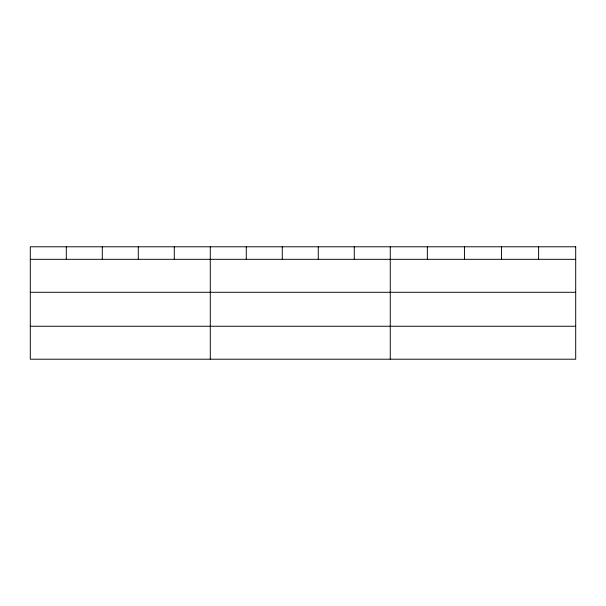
<?xml version="1.0" encoding="UTF-8"?>
<svg xmlns="http://www.w3.org/2000/svg" width="606" height="606" viewBox="0 0 606 606"><rect width="100%" height="100%" fill="white"/><g stroke="black" fill="none" stroke-linecap="round" stroke-linejoin="round"><path stroke-width="0.91" d="M30.3 259.323L575.7 259.323M30.3 292.289L575.7 292.289M30.3 326.248L575.7 326.248M538.613 246.786L538.613 259.323M501.526 246.786L501.526 259.323M464.438 246.786L464.438 259.323M427.351 246.786L427.351 259.323M390.264 246.786L390.264 359.214M354.268 246.786L354.268 259.323M318.271 246.786L318.271 259.323M282.275 246.786L282.275 259.323M246.278 246.786L246.278 259.323M210.282 246.786L210.282 359.214M174.286 246.786L174.286 259.323M138.289 246.786L138.289 259.323M102.293 246.786L102.293 259.323M66.296 246.786L66.296 259.323M575.7 246.786L30.3 246.786L30.3 359.214L575.7 359.214L575.7 246.786"/></g></svg>
